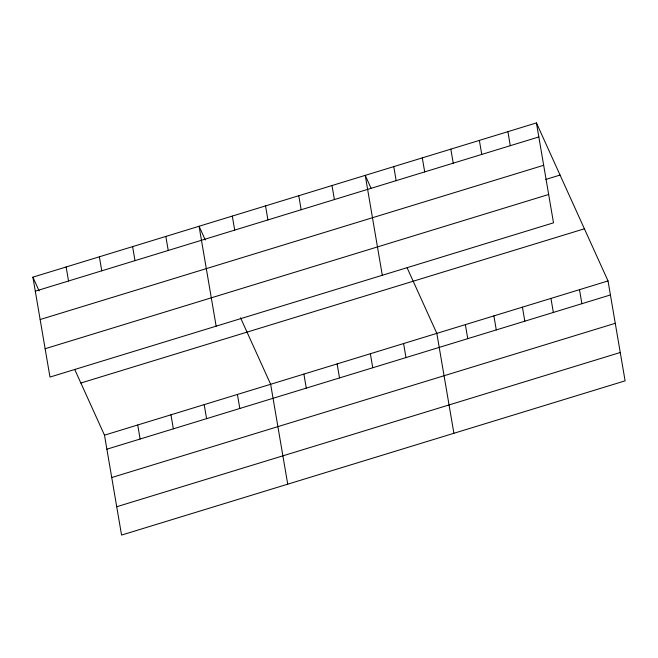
<?xml version="1.0" encoding="UTF-8"?>
<svg xmlns="http://www.w3.org/2000/svg" width="658" height="658" viewBox="0 0 658 658"><rect width="100%" height="100%" fill="white"/><g stroke="black" fill="none" stroke-linecap="round" stroke-linejoin="round"><path stroke-width="0.99" d="M536.435 122.923L553.51 222.832L49.975 377.067L32.9 277.158L536.435 122.923L608.025 280.933L625.1 380.842L121.566 535.077L104.49 435.168L74.782 369.59M35.302 291.181L538.828 136.946M40.146 319.525L543.673 165.29M545.786 179.437L560.057 175.061M45.131 348.724L548.665 194.488M80.868 383.022L584.394 228.787M104.49 435.168L608.025 280.933M106.884 449.2L610.418 294.957M111.728 477.535L615.263 323.3M116.721 506.742L620.255 352.499M371.03 188.172L365.231 175.357L382.306 275.274M407.113 267.798L436.822 333.376L453.897 433.285M205.28 239.981L199.07 226.262L216.145 326.171M240.54 317.798L270.652 384.272L287.735 484.181M32.9 277.158L39.118 290.877M579.492 289.676L581.886 303.7M550.952 298.411L553.353 312.443M507.902 131.658L510.295 145.689M522.419 307.154L524.821 321.178M479.361 140.401L481.763 154.424M493.887 315.898L496.288 329.921M450.829 149.144L453.23 163.168M465.354 324.633L467.756 338.664M422.296 157.879L424.698 171.911M393.764 166.622L396.165 180.646M403.584 343.55L405.986 357.582M370.355 353.733L372.749 367.756M332.002 185.54L334.396 199.563M337.118 363.915L339.52 377.939M298.765 195.722L301.167 209.746M303.889 374.089L306.283 388.121M265.536 205.896L267.929 219.928M232.299 216.079L234.7 230.103M237.423 394.455L239.816 408.478M204.186 404.629L206.587 418.661M165.832 236.436L168.234 250.468M170.957 414.811L173.35 428.835M132.603 246.618L134.997 260.642M137.719 424.994L140.121 439.018M99.366 256.801L101.768 270.825M66.137 266.975L68.531 281.007"/></g></svg>
